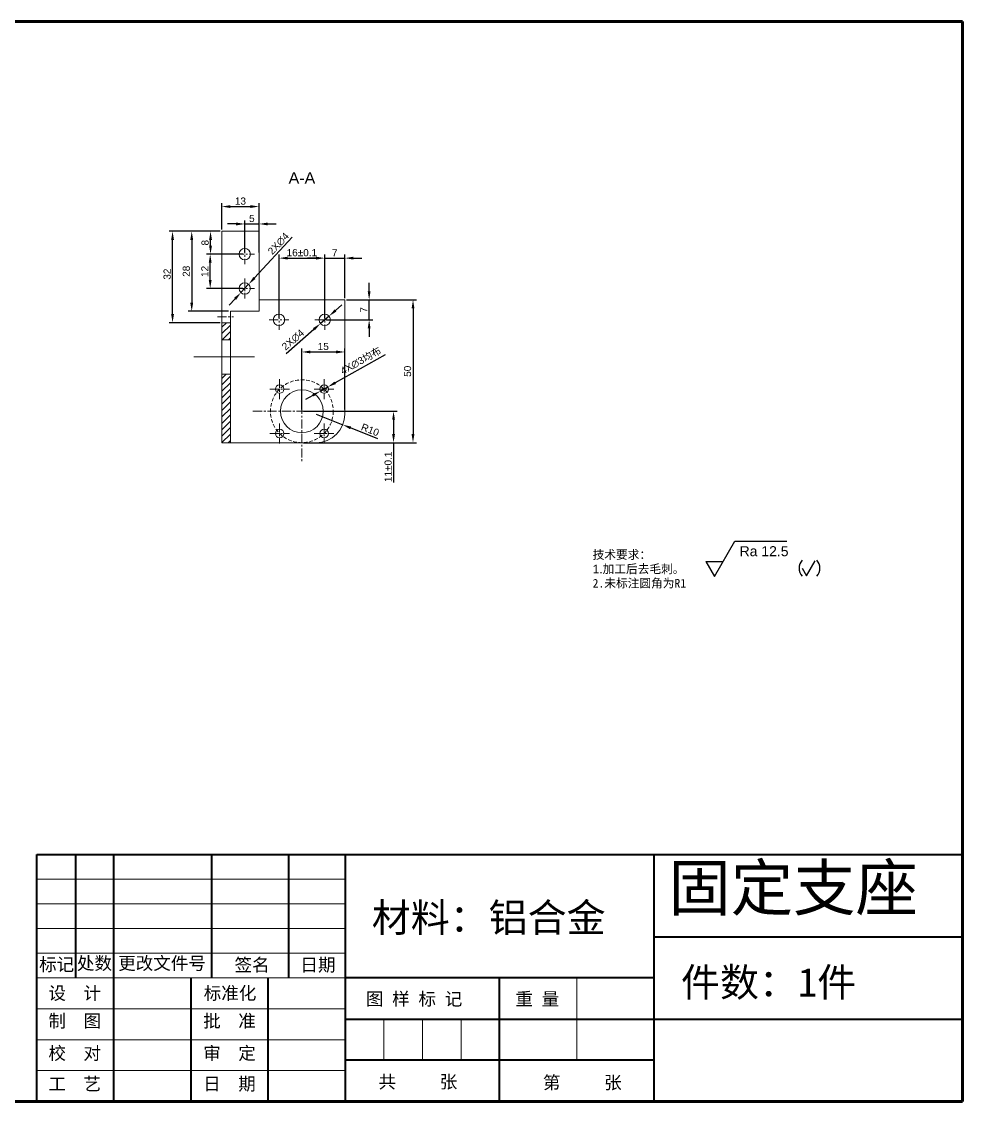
# Model space of a CAD drawing. Header units: millimetres. Extents: x 8228 to 14419, y 2533 to 3289.
# Drawn here: x 11485.3 to 11814.7, y 2700.9 to 3078.9 of the extents above; entities that cross this region are included whole.
import ezdxf

# ---------------------------------------------------------------- set-up
doc = ezdxf.new("R2010")
doc.units = ezdxf.units.MM
doc.linetypes.add('CENTER', pattern=[50.8, 31.75, -6.35, 6.35, -6.35])
doc.linetypes.add('DASHED', pattern=[19.05, 12.7, -6.35])
for name, color, linetype, lineweight in [('AM_5', 3, 'Continuous', 25), ('中心线', 1, 'CENTER', 5), ('标注', 3, 'Continuous', 5), ('粗实线', 7, 'Continuous', 40), ('线框', 7, 'Continuous', 60), ('细实线', 5, 'Continuous', 5), ('虚线', 6, 'DASHED', 5)]:
    doc.layers.add(name, color=color, linetype=linetype, lineweight=lineweight)
doc.styles.get("Standard").update_dxf_attribs({"font": 'arial.ttf'})
doc.styles.add('样式 2', font='arial.ttf', dxfattribs={"height": 2})
doc.dimstyles.new('样式0-2', dxfattribs={"dimtxt": 2.5, "dimasz": 3, "dimexe": 1.25, "dimexo": 0.625, "dimtad": 1, "dimdsep": 46, "dimtxsty": 'Standard', "dimcen": 2.5, "dimazin": 0, "dimtfac": 1, "dimtmove": 0, "dimatfit": 3, "dimfxl": 1, "dimarcsym": 0})
doc.dimstyles.new('样式0-2$0', dxfattribs={"dimtxt": 2.5, "dimasz": 3, "dimexe": 1.25, "dimexo": 0.625, "dimtad": 1, "dimdsep": 46, "dimtxsty": 'Standard', "dimcen": 2.5, "dimazin": 0, "dimtfac": 1, "dimtmove": 0, "dimatfit": 3, "dimfxl": 1, "dimarcsym": 0})

# ---------------------------------------------------------------- blocks, each defined once
blk = doc.blocks.new('*D91')
at = {"layer": 'Defpoints', "color": 0, "ltscale": 0.1, "transparency": 16777216}
for p in [(11598.42, 2981.48), (11588.42, 2931.48), (11622.33, 2931.48)]:
    blk.add_point(p, dxfattribs=at)
at = {"layer": '标注', "color": 0, "lineweight": -2, "ltscale": 0.1, "transparency": 16777216}
for p, q in [((11599.05, 2981.48), (11623.58, 2981.48)), ((11622.33, 2978.48), (11622.33, 2934.48)), ((11589.05, 2931.48), (11623.58, 2931.48))]:
    blk.add_line(p, q, dxfattribs=at)
at = {"layer": '标注', "color": 0, "ltscale": 0.1, "transparency": 16777216}
for points in [[(11621.83, 2978.48), (11622.83, 2978.48), (11622.33, 2981.48)], [(11621.83, 2934.48), (11622.83, 2934.48), (11622.33, 2931.48)]]:
    blk.add_solid(points, dxfattribs=at)
at = {"layer": '标注', "color": 0, "ltscale": 0.1, "transparency": 16777216, "insert": (11620.43, 2956.48), "char_height": 2.5, "attachment_point": 5, "rotation": 90}
blk.add_mtext('50', dxfattribs=at)
blk = doc.blocks.new('*D92')
at = {"layer": 'Defpoints', "color": 0, "ltscale": 0.1, "transparency": 16777216}
for p in [(11588.42, 2941.48), (11597.71, 2937.77)]:
    blk.add_point(p, dxfattribs=at)
at = {"layer": '标注', "color": 0, "lineweight": -2, "ltscale": 0.1, "transparency": 16777216}
for p, q in [((11588.42, 2941.48), (11597.71, 2937.77)), ((11609.98, 2932.87), (11600.49, 2936.66))]:
    blk.add_line(p, q, dxfattribs=at)
at = {"layer": '标注', "color": 0, "ltscale": 0.1, "transparency": 16777216}
blk.add_solid([(11600.68, 2937.12), (11600.31, 2936.19), (11597.71, 2937.77)], dxfattribs=at)
at = {"layer": '标注', "color": 0, "ltscale": 0.1, "transparency": 16777216, "insert": (11607.34, 2935.97), "char_height": 2.5, "attachment_point": 5, "rotation": 338.2387}
blk.add_mtext('R10', dxfattribs=at)
blk = doc.blocks.new('*D93')
at = {"layer": 'Defpoints', "color": 0, "ltscale": 0.1, "transparency": 16777216}
for p in [(11583.42, 2942.48), (11583.42, 2931.48), (11615.52, 2931.48)]:
    blk.add_point(p, dxfattribs=at)
at = {"layer": '标注', "color": 0, "lineweight": -2, "ltscale": 0.1, "transparency": 16777216}
for p, q in [((11584.05, 2942.48), (11616.77, 2942.48)), ((11615.52, 2939.48), (11615.52, 2934.48)), ((11584.05, 2931.48), (11616.77, 2931.48)), ((11615.52, 2931.48), (11615.52, 2917.59))]:
    blk.add_line(p, q, dxfattribs=at)
at = {"layer": '标注', "color": 0, "ltscale": 0.1, "transparency": 16777216}
for points in [[(11615.02, 2939.48), (11616.02, 2939.48), (11615.52, 2942.48)], [(11615.02, 2934.48), (11616.02, 2934.48), (11615.52, 2931.48)]]:
    blk.add_solid(points, dxfattribs=at)
at = {"layer": '标注', "color": 0, "ltscale": 0.1, "transparency": 16777216, "insert": (11613.62, 2923.03), "char_height": 2.5, "attachment_point": 5, "rotation": 90}
blk.add_mtext('11%%P0.1', dxfattribs=at)
blk = doc.blocks.new('*D94')
at = {"layer": 'Defpoints', "color": 0, "ltscale": 0.1, "transparency": 16777216}
for p in [(11598.42, 2963.23), (11583.42, 2942.48), (11598.42, 2942.48)]:
    blk.add_point(p, dxfattribs=at)
at = {"layer": '标注', "color": 0, "lineweight": -2, "ltscale": 0.1, "transparency": 16777216}
for p, q in [((11583.42, 2943.1), (11583.42, 2964.48)), ((11598.42, 2943.1), (11598.42, 2964.48)), ((11586.42, 2963.23), (11595.42, 2963.23))]:
    blk.add_line(p, q, dxfattribs=at)
at = {"layer": '标注', "color": 0, "ltscale": 0.1, "transparency": 16777216}
for points in [[(11586.42, 2963.73), (11586.42, 2962.73), (11583.42, 2963.23)], [(11595.42, 2963.73), (11595.42, 2962.73), (11598.42, 2963.23)]]:
    blk.add_solid(points, dxfattribs=at)
at = {"layer": '标注', "color": 0, "ltscale": 0.1, "transparency": 16777216, "insert": (11590.92, 2965.14), "char_height": 2.5, "attachment_point": 5}
blk.add_mtext('15', dxfattribs=at)
blk = doc.blocks.new('*D98')
at = {"layer": 'Defpoints', "color": 0, "ltscale": 0.1, "transparency": 16777216}
for p in [(11592.93, 2975.79), (11589.91, 2973.17)]:
    blk.add_point(p, dxfattribs=at)
at = {"layer": '标注', "color": 0, "lineweight": -2, "ltscale": 0.1, "transparency": 16777216}
for p, q in [((11595.2, 2977.75), (11597.47, 2979.72)), ((11592.93, 2975.79), (11589.91, 2973.17)), ((11577.89, 2962.75), (11587.64, 2971.2))]:
    blk.add_line(p, q, dxfattribs=at)
at = {"layer": '标注', "color": 0, "ltscale": 0.1, "transparency": 16777216}
for points in [[(11594.87, 2978.13), (11595.53, 2977.37), (11592.93, 2975.79)], [(11587.31, 2971.58), (11587.97, 2970.82), (11589.91, 2973.17)]]:
    blk.add_solid(points, dxfattribs=at)
at = {"layer": '标注', "color": 0, "ltscale": 0.1, "transparency": 16777216, "insert": (11580.34, 2967.48), "char_height": 2.5, "attachment_point": 5, "rotation": 40.9204}
blk.add_mtext('2X∅4', dxfattribs=at)
blk = doc.blocks.new('*D96')
at = {"layer": 'Defpoints', "color": 0, "ltscale": 0.1, "transparency": 16777216}
for p in [(11598.42, 2981.48), (11606.98, 2981.48), (11591.42, 2974.48)]:
    blk.add_point(p, dxfattribs=at)
at = {"layer": '标注', "color": 0, "lineweight": -2, "ltscale": 0.1, "transparency": 16777216}
for p, q in [((11606.98, 2984.48), (11606.98, 2987.48)), ((11599.05, 2981.48), (11608.23, 2981.48)), ((11606.98, 2974.48), (11606.98, 2981.48)), ((11592.05, 2974.48), (11608.23, 2974.48)), ((11606.98, 2971.48), (11606.98, 2968.48))]:
    blk.add_line(p, q, dxfattribs=at)
at = {"layer": '标注', "color": 0, "ltscale": 0.1, "transparency": 16777216}
for points in [[(11606.48, 2984.48), (11607.48, 2984.48), (11606.98, 2981.48)], [(11606.48, 2971.48), (11607.48, 2971.48), (11606.98, 2974.48)]]:
    blk.add_solid(points, dxfattribs=at)
at = {"layer": '标注', "color": 0, "ltscale": 0.1, "transparency": 16777216, "insert": (11605.1, 2977.98), "char_height": 2.5, "attachment_point": 5, "rotation": 90}
blk.add_mtext('7', dxfattribs=at)
blk = doc.blocks.new('*D97')
at = {"layer": 'Defpoints', "color": 0, "ltscale": 0.1, "transparency": 16777216}
for p in [(11598.42, 2996.08), (11598.42, 2981.48), (11591.42, 2974.48)]:
    blk.add_point(p, dxfattribs=at)
at = {"layer": '标注', "color": 0, "lineweight": -2, "ltscale": 0.1, "transparency": 16777216}
for p, q in [((11588.42, 2996.08), (11585.42, 2996.08)), ((11591.42, 2975.1), (11591.42, 2997.33)), ((11591.42, 2996.08), (11598.42, 2996.08)), ((11598.42, 2982.1), (11598.42, 2997.33)), ((11601.42, 2996.08), (11604.42, 2996.08))]:
    blk.add_line(p, q, dxfattribs=at)
at = {"layer": '标注', "color": 0, "ltscale": 0.1, "transparency": 16777216}
for points in [[(11588.42, 2996.58), (11588.42, 2995.58), (11591.42, 2996.08)], [(11601.42, 2996.58), (11601.42, 2995.58), (11598.42, 2996.08)]]:
    blk.add_solid(points, dxfattribs=at)
at = {"layer": '标注', "color": 0, "ltscale": 0.1, "transparency": 16777216, "insert": (11594.92, 2997.96), "char_height": 2.5, "attachment_point": 5}
blk.add_mtext('7', dxfattribs=at)
blk = doc.blocks.new('*D95')
at = {"layer": 'Defpoints', "color": 0, "ltscale": 0.1, "transparency": 16777216}
for p in [(11591.42, 2996.08), (11575.42, 2974.48), (11591.42, 2974.48)]:
    blk.add_point(p, dxfattribs=at)
at = {"layer": '标注', "color": 0, "lineweight": -2, "ltscale": 0.1, "transparency": 16777216}
for p, q in [((11575.42, 2975.1), (11575.42, 2997.33)), ((11578.42, 2996.08), (11588.42, 2996.08)), ((11591.42, 2975.1), (11591.42, 2997.33))]:
    blk.add_line(p, q, dxfattribs=at)
at = {"layer": '标注', "color": 0, "ltscale": 0.1, "transparency": 16777216}
for points in [[(11578.42, 2996.58), (11578.42, 2995.58), (11575.42, 2996.08)], [(11588.42, 2996.58), (11588.42, 2995.58), (11591.42, 2996.08)]]:
    blk.add_solid(points, dxfattribs=at)
at = {"layer": '标注', "color": 0, "ltscale": 0.1, "transparency": 16777216, "insert": (11583.42, 2997.98), "char_height": 2.5, "attachment_point": 5}
blk.add_mtext('16%%P0.1', dxfattribs=at)
blk = doc.blocks.new('*D99')
at = {"layer": 'Defpoints', "color": 0, "ltscale": 0.1, "transparency": 16777216}
for p in [(11568.42, 3014.13), (11555.42, 3005.48), (11568.42, 3005.48)]:
    blk.add_point(p, dxfattribs=at)
at = {"layer": '标注', "color": 0, "lineweight": -2, "ltscale": 0.1, "transparency": 16777216}
for p, q in [((11555.42, 3006.1), (11555.42, 3015.38)), ((11558.42, 3014.13), (11565.42, 3014.13)), ((11568.42, 3006.1), (11568.42, 3015.38))]:
    blk.add_line(p, q, dxfattribs=at)
at = {"layer": '标注', "color": 0, "ltscale": 0.1, "transparency": 16777216}
for points in [[(11558.42, 3014.63), (11558.42, 3013.63), (11555.42, 3014.13)], [(11565.42, 3014.63), (11565.42, 3013.63), (11568.42, 3014.13)]]:
    blk.add_solid(points, dxfattribs=at)
at = {"layer": '标注', "color": 0, "ltscale": 0.1, "transparency": 16777216, "insert": (11561.92, 3016.04), "char_height": 2.5, "attachment_point": 5}
blk.add_mtext('13', dxfattribs=at)
blk = doc.blocks.new('*D100')
at = {"layer": 'Defpoints', "color": 0, "ltscale": 0.1, "transparency": 16777216}
for p in [(11551.45, 3005.48), (11555.42, 3005.48), (11563.42, 2997.48)]:
    blk.add_point(p, dxfattribs=at)
at = {"layer": '标注', "color": 0, "lineweight": -2, "ltscale": 0.1, "transparency": 16777216}
for p, q in [((11554.8, 3005.48), (11550.2, 3005.48)), ((11551.45, 3000.48), (11551.45, 3002.48)), ((11562.8, 2997.48), (11550.2, 2997.48))]:
    blk.add_line(p, q, dxfattribs=at)
at = {"layer": '标注', "color": 0, "ltscale": 0.1, "transparency": 16777216}
for points in [[(11550.95, 3002.48), (11551.95, 3002.48), (11551.45, 3005.48)], [(11550.95, 3000.48), (11551.95, 3000.48), (11551.45, 2997.48)]]:
    blk.add_solid(points, dxfattribs=at)
at = {"layer": '标注', "color": 0, "ltscale": 0.1, "transparency": 16777216, "insert": (11549.55, 3001.48), "char_height": 2.5, "attachment_point": 5, "rotation": 90}
blk.add_mtext('8', dxfattribs=at)
blk = doc.blocks.new('*D101')
at = {"layer": 'Defpoints', "color": 0, "ltscale": 0.1, "transparency": 16777216}
for p in [(11568.42, 3008.04), (11563.42, 2997.48), (11568.42, 2997.48)]:
    blk.add_point(p, dxfattribs=at)
at = {"layer": '标注', "color": 0, "lineweight": -2, "ltscale": 0.1, "transparency": 16777216}
for p, q in [((11563.42, 2998.1), (11563.42, 3009.29)), ((11568.42, 2998.1), (11568.42, 3009.29)), ((11560.42, 3008.04), (11557.42, 3008.04)), ((11563.42, 3008.04), (11568.42, 3008.04)), ((11571.42, 3008.04), (11574.42, 3008.04))]:
    blk.add_line(p, q, dxfattribs=at)
at = {"layer": '标注', "color": 0, "ltscale": 0.1, "transparency": 16777216}
for points in [[(11560.42, 3008.54), (11560.42, 3007.54), (11563.42, 3008.04)], [(11571.42, 3008.54), (11571.42, 3007.54), (11568.42, 3008.04)]]:
    blk.add_solid(points, dxfattribs=at)
at = {"layer": '标注', "color": 0, "ltscale": 0.1, "transparency": 16777216, "insert": (11565.92, 3009.94), "char_height": 2.5, "attachment_point": 5}
blk.add_mtext('5', dxfattribs=at)
blk = doc.blocks.new('*D102')
at = {"layer": 'Defpoints', "color": 0, "ltscale": 0.1, "transparency": 16777216}
for p in [(11551.33, 2997.48), (11563.42, 2997.48), (11563.42, 2985.48)]:
    blk.add_point(p, dxfattribs=at)
at = {"layer": '标注', "color": 0, "lineweight": -2, "ltscale": 0.1, "transparency": 16777216}
for p, q in [((11562.8, 2997.48), (11550.08, 2997.48)), ((11551.33, 2988.48), (11551.33, 2994.48)), ((11562.8, 2985.48), (11550.08, 2985.48))]:
    blk.add_line(p, q, dxfattribs=at)
at = {"layer": '标注', "color": 0, "ltscale": 0.1, "transparency": 16777216}
for points in [[(11550.83, 2994.48), (11551.83, 2994.48), (11551.33, 2997.48)], [(11550.83, 2988.48), (11551.83, 2988.48), (11551.33, 2985.48)]]:
    blk.add_solid(points, dxfattribs=at)
at = {"layer": '标注', "color": 0, "ltscale": 0.1, "transparency": 16777216, "insert": (11549.45, 2991.44), "char_height": 2.5, "attachment_point": 5, "rotation": 90}
blk.add_mtext('12', dxfattribs=at)
blk = doc.blocks.new('*D103')
at = {"layer": 'Defpoints', "color": 0, "ltscale": 0.1, "transparency": 16777216}
for p in [(11564.78, 2986.94), (11562.06, 2984.01)]:
    blk.add_point(p, dxfattribs=at)
at = {"layer": '标注', "color": 0, "lineweight": -2, "ltscale": 0.1, "transparency": 16777216}
for p, q in [((11580.07, 3003.42), (11566.82, 2989.14)), ((11562.06, 2984.01), (11564.78, 2986.94)), ((11560.02, 2981.81), (11557.98, 2979.61))]:
    blk.add_line(p, q, dxfattribs=at)
at = {"layer": '标注', "color": 0, "ltscale": 0.1, "transparency": 16777216}
for points in [[(11566.45, 2989.48), (11567.19, 2988.8), (11564.78, 2986.94)], [(11559.65, 2982.15), (11560.39, 2981.47), (11562.06, 2984.01)]]:
    blk.add_solid(points, dxfattribs=at)
at = {"layer": '标注', "color": 0, "ltscale": 0.1, "transparency": 16777216, "insert": (11575.25, 3001.13), "char_height": 2.5, "attachment_point": 5, "rotation": 47.1496}
blk.add_mtext('2X∅4', dxfattribs=at)
blk = doc.blocks.new('*D104')
at = {"layer": 'Defpoints', "color": 0, "ltscale": 0.1, "transparency": 16777216}
for p in [(11538.16, 3005.48), (11555.42, 3005.48), (11555.42, 2973.48)]:
    blk.add_point(p, dxfattribs=at)
at = {"layer": '标注', "color": 0, "lineweight": -2, "ltscale": 0.1, "transparency": 16777216}
for p, q in [((11554.8, 3005.48), (11536.91, 3005.48)), ((11538.16, 2976.48), (11538.16, 3002.48)), ((11554.8, 2973.48), (11536.91, 2973.48))]:
    blk.add_line(p, q, dxfattribs=at)
at = {"layer": '标注', "color": 0, "ltscale": 0.1, "transparency": 16777216}
for points in [[(11537.66, 3002.48), (11538.66, 3002.48), (11538.16, 3005.48)], [(11537.66, 2976.48), (11538.66, 2976.48), (11538.16, 2973.48)]]:
    blk.add_solid(points, dxfattribs=at)
at = {"layer": '标注', "color": 0, "ltscale": 0.1, "transparency": 16777216, "insert": (11536.26, 2990.48), "char_height": 2.5, "attachment_point": 5, "rotation": 90}
blk.add_mtext('32', dxfattribs=at)
blk = doc.blocks.new('*D130')
at = {"layer": 'Defpoints', "color": 0, "transparency": 16777216}
for p in [(11589.89, 2949.52), (11592.51, 2950.99)]:
    blk.add_point(p, dxfattribs=at)
at = {"layer": '标注', "color": 0, "lineweight": -2, "transparency": 16777216}
for p, q in [((11612.62, 2962.28), (11595.12, 2952.46)), ((11589.89, 2949.52), (11592.51, 2950.99)), ((11587.27, 2948.05), (11584.66, 2946.58))]:
    blk.add_line(p, q, dxfattribs=at)
at = {"layer": '标注', "color": 0, "transparency": 16777216}
for points in [[(11594.88, 2952.89), (11595.37, 2952.02), (11592.51, 2950.99)], [(11587.03, 2948.49), (11587.52, 2947.62), (11589.89, 2949.52)]]:
    blk.add_solid(points, dxfattribs=at)
at = {"layer": '标注', "color": 0, "transparency": 16777216, "insert": (11604.07, 2960.08), "char_height": 2.5, "attachment_point": 5, "rotation": 29.3064}
blk.add_mtext('4X∅3{\\fSimSun|b0|i0|c134|p2;均布}', dxfattribs=at)
blk = doc.blocks.new('*D141')
at = {"layer": 'Defpoints', "color": 0, "transparency": 16777216}
for p in [(11555.42, 3005.48), (11544.87, 2977.48), (11558.39, 2977.48)]:
    blk.add_point(p, dxfattribs=at)
at = {"layer": '标注', "color": 0, "lineweight": -2, "transparency": 16777216}
for p, q in [((11554.8, 3005.48), (11543.62, 3005.48)), ((11544.87, 3002.48), (11544.87, 2980.48)), ((11557.77, 2977.48), (11543.62, 2977.48))]:
    blk.add_line(p, q, dxfattribs=at)
at = {"layer": '标注', "color": 0, "transparency": 16777216}
for points in [[(11544.37, 3002.48), (11545.37, 3002.48), (11544.87, 3005.48)], [(11544.37, 2980.48), (11545.37, 2980.48), (11544.87, 2977.48)]]:
    blk.add_solid(points, dxfattribs=at)
at = {"layer": '标注', "color": 0, "transparency": 16777216, "insert": (11542.97, 2991.48), "char_height": 2.5, "attachment_point": 5, "rotation": 90}
blk.add_mtext('28', dxfattribs=at)

msp = doc.modelspace()

# ---------------------------------------------------------------- hatches: boundary and pattern name
at = {"layer": '中心线'}
h = msp.add_hatch(dxfattribs=at)
h.set_pattern_fill('ANSI31', color=256, scale=0.5)
h.set_pattern_definition([(45, (-1140.4198, 100.4713), (-1.12253202, 1.12253202), [])])
h.paths.add_polyline_path([(11558.42057271, 2973.47670191), (11555.42057271, 2973.47670191), (11555.42057271, 2967.47336058), (11558.42057271, 2967.47336058)])
h.paths.add_polyline_path([(11558.42057271, 2955.47336058), (11555.42057271, 2955.47336058), (11555.42057271, 2942.33456629), (11555.42057271, 2931.47670191), (11558.42057271, 2931.47670191)])

# ---------------------------------------------------------------- linework, layer by layer
at = {"linetype": 'Continuous', "lineweight": 15}
for p, q in [((11555.42057271, 3005.47670191), (11558.42057271, 3005.47670191)), ((11555.42057271, 3004.47670191), (11555.42057271, 3005.47670191)), ((11568.42057271, 3005.47670191), (11558.42057271, 3005.47670191)), ((11568.42057271, 3005.47670191), (11568.42057271, 2977.47670191)), ((11555.42057271, 3004.47670191), (11555.42057271, 2942.33456629)), ((11598.42057271, 2981.47670191), (11568.42057271, 2981.47670191)), ((11598.42057271, 2981.47670191), (11598.42057271, 2941.47670191)), ((11558.42057271, 2977.47670191), (11558.42057271, 2931.47670191)), ((11558.42057271, 2977.47670191), (11568.42057271, 2977.47670191)), ((11555.42057271, 2973.47670191), (11558.42057271, 2973.47670191)), ((11555.42057271, 2967.47336058), (11558.42057271, 2967.47336058)), ((11555.42057271, 2955.47336058), (11558.42057271, 2955.47336058)), ((11555.42057271, 2931.47670191), (11555.42057271, 2942.33456629)), ((11588.42057271, 2931.47670191), (11555.42057271, 2931.47670191))]:
    msp.add_line(p, q, dxfattribs=at)
msp.add_lwpolyline([(11558.42057271, 2973.47670191), (11555.42057271, 2973.47670191), (11555.42057271, 2967.47336058), (11558.42057271, 2967.47336058), (11558.42057271, 2970.85438462)], close=True, dxfattribs=at)
for centre, radius in [((11563.42057271, 2997.47670191), 2), ((11563.42057271, 2985.47670191), 2), ((11575.42057271, 2974.47670191), 2), ((11591.42057271, 2974.47670191), 2), ((11575.64239811, 2950.2548765), 1.5), ((11583.42057271, 2942.47670191), 7.5), ((11591.1987473, 2950.2548765), 1.5), ((11575.64239811, 2934.69852732), 1.5), ((11591.1987473, 2934.69852732), 1.5)]:
    msp.add_circle(centre, radius, dxfattribs=at)
msp.add_arc((11588.42057271, 2941.47670191), 10, 270, 0, dxfattribs=at)
at = {"layer": 'AM_5'}
for points in [[(11724.87931247, 2889.92036717), (11727.91040139, 2884.67036717), (11735.02567241, 2896.99437808)], [(11735.02567241, 2896.99437808), (11753.20542185, 2896.99437808)], [(11724.87931247, 2889.92036717), (11730.9414903, 2889.92036717)], [(11758.53348322, 2887.54461381), (11760.04902768, 2884.91961381), (11763.08011659, 2890.16961381)]]:
    msp.add_lwpolyline(points, dxfattribs=at)
for centre, start, end in [((11761.74181656, 2887.54461381), 138.8879095608, 221.1120904392), ((11760.54094391, 2887.54461381), 318.8879095608, 41.1120904392)]:
    msp.add_arc(centre, 4.25833333, start, end, dxfattribs=at)
at = {"layer": '中心线', "ltscale": 0.1}
for p, q in [((11563.42057271, 3000.97400345), (11563.42057271, 2993.97940038)), ((11559.99776572, 2997.47670191), (11566.84337969, 2997.47670191)), ((11563.42057271, 2988.97400345), (11563.42057271, 2981.97940038)), ((11559.99776572, 2985.47670191), (11566.84337969, 2985.47670191)), ((11553.86805403, 2975.47670191), (11559.46552797, 2975.47670191)), ((11575.42057271, 2977.97400345), (11575.42057271, 2970.97940038)), ((11591.42057271, 2977.97400345), (11591.42057271, 2970.97940038)), ((11571.99776572, 2974.47670191), (11578.84337969, 2974.47670191)), ((11587.99776572, 2974.47670191), (11594.84337969, 2974.47670191)), ((11583.42057271, 2959.96320959), (11583.42057271, 2924.99019423)), ((11575.64239811, 2953.75217804), (11575.64239811, 2946.75757497)), ((11591.1987473, 2953.75217804), (11591.1987473, 2946.75757497)), ((11572.21959113, 2950.2548765), (11579.0652051, 2950.2548765)), ((11587.77594031, 2950.2548765), (11594.62155429, 2950.2548765)), ((11566.30653777, 2942.47670191), (11600.53460764, 2942.47670191)), ((11575.64239811, 2938.19582885), (11575.64239811, 2931.20122578)), ((11591.1987473, 2938.19582885), (11591.1987473, 2931.20122578)), ((11572.21959113, 2934.69852732), (11579.0652051, 2934.69852732)), ((11587.77594031, 2934.69852732), (11594.62155429, 2934.69852732))]:
    msp.add_line(p, q, dxfattribs=at)
at = {"layer": '中心线'}
msp.add_line((11545.55851031, 2961.47336058), (11566.88506874, 2961.47336058), dxfattribs=at)
at = {"layer": '粗实线', "ltscale": 0.1}
for p, q in [((11490.65432838, 2787.28443578), (11814.65432838, 2787.28443578)), ((11490.65432838, 2700.88443578), (11490.65432838, 2787.28443578)), ((11504.27881306, 2744.08443578), (11504.27881306, 2787.28443578)), ((11517.65432838, 2700.88443578), (11517.65432838, 2787.28443578)), ((11551.85432838, 2744.08443578), (11551.85432838, 2787.28443578)), ((11578.85432838, 2744.08443578), (11578.85432838, 2787.28443578)), ((11598.65432838, 2700.88443578), (11598.65432838, 2787.28443578)), ((11706.65432838, 2787.28443578), (11706.65432838, 2700.88443578)), ((11706.65432838, 2758.48443578), (11814.65432838, 2758.48443578)), ((11544.65432838, 2700.88443578), (11544.65432838, 2744.08443578)), ((11571.65432838, 2700.88443578), (11571.65432838, 2744.08443578)), ((11706.65432838, 2744.08443578), (11598.65432838, 2744.08443578)), ((11652.65432838, 2700.88443578), (11652.65432838, 2744.08443578)), ((11598.65432838, 2729.68443578), (11814.65432838, 2729.68443578)), ((11706.65432838, 2715.28443578), (11598.65432838, 2715.28443578))]:
    msp.add_line(p, q, dxfattribs=at)
at = {"layer": '线框', "ltscale": 0.1}
for p, q in [((11280.05432838, 3078.88443578), (11814.65432838, 3078.88443578)), ((11814.65432838, 3078.88443578), (11814.65432838, 2700.88443578)), ((11814.65432838, 2700.88443578), (11280.05432838, 2700.88443578))]:
    msp.add_line(p, q, dxfattribs=at)
at = {"layer": '细实线'}
for p, q in [((11598.65432838, 2778.64443578), (11490.65432838, 2778.64443578)), ((11598.65432838, 2770.00443578), (11490.65432838, 2770.00443578)), ((11598.65432838, 2761.36443578), (11490.65432838, 2761.36443578)), ((11598.65432838, 2752.72443578), (11490.65432838, 2752.72443578)), ((11598.65432838, 2744.08443578), (11490.65432838, 2744.08443578)), ((11679.65432838, 2715.28443578), (11679.65432838, 2744.08443578)), ((11598.65432838, 2733.28443578), (11490.65432838, 2733.28443578)), ((11612.15432838, 2715.28443578), (11612.15432838, 2729.68443578)), ((11625.65432838, 2715.28443578), (11625.65432838, 2729.68443578)), ((11639.15432838, 2715.28443578), (11639.15432838, 2729.68443578)), ((11598.65432838, 2722.48443578), (11490.65432838, 2722.48443578)), ((11598.65432838, 2711.68443578), (11490.65432838, 2711.68443578))]:
    msp.add_line(p, q, dxfattribs=at)
at = {"layer": '虚线', "ltscale": 0.1}
msp.add_circle((11583.42057271, 2942.47670191), 11, dxfattribs=at)

# ---------------------------------------------------------------- texts
at = {"layer": 'AM_5', "insert": (11736.66040139, 2895.24437808), "char_height": 3.5, "width": 18.0992496589, "attachment_point": 1}
msp.add_mtext('Ra 12.5', dxfattribs=at)
at = {"layer": '中心线', "attachment_point": 1, "style": '样式 2'}
for s, insert, char_height in [('{\\fSimSun|b0|i0|c134|p2;\\C2;固定支座}', (11711.74172613, 2783.70020336), 16), ('{\\fSimSun|b0|i0|c134|p2;\\C2;材料：铝合金}', (11607.89603791, 2770.22605684), 10), ('{\\fSimSun|b0|i0|c134|p2;\\C2;件数：1件}', (11716.14346007, 2747.58659657), 10)]:
    msp.add_mtext_dynamic_manual_height_columns(s, width=150.0879237383, gutter_width=10, heights=[0], dxfattribs=dict(at, insert=insert, char_height=char_height))
at = {"layer": '标注', "insert": (11685.21369593, 2893.77921202), "char_height": 3, "attachment_point": 1, "style": '样式 2'}
msp.add_mtext_dynamic_manual_height_columns('{\\fSimSun|b0|i0|c134|p2;\\C0;技术要求：\\fArial|b0|i0|c0|p34;\\P1.\\fSimSun|b0|i0|c134|p2;加工后去毛刺。\\P2.未标注圆角为R1}', width=65.6411992204, gutter_width=10, heights=[0], dxfattribs=at)
at = {"layer": '粗实线', "ltscale": 0.1, "insert": (11578.78535483, 3026.16454596), "char_height": 4, "attachment_point": 1, "style": '样式 2'}
msp.add_mtext_dynamic_manual_height_columns('A-A', width=10.2062901589, gutter_width=10, heights=[0], dxfattribs=at)
at = {"layer": '细实线', "char_height": 4.5, "attachment_point": 1}
for s, insert, width in [('{\\f宋体|b0|i0|c134|p2;处数}', (11504.69902571, 2751.49316007), 15.75), ('{\\f宋体|b0|i0|c134|p2;更改文件号}', (11519.13209248, 2751.493159), 33.75), ('{\\f宋体|b0|i0|c134|p2;标记}', (11491.44024368, 2751.07562403), 15.75), ('{\\f宋体|b0|i0|c134|p2;签名}', (11559.84923627, 2750.92451618), 15.75), ('{\\f宋体|b0|i0|c134|p2;日期}', (11582.9043237, 2750.92451618), 15.75), ('{\\f宋体|b0|i0|c134|p2;设  计}', (11494.6984016, 2741.02979553), 36), ('{\\f宋体|b0|i0|c134|p2;标准化}', (11549.06973471, 2741.02979553), 36), ('{\\f宋体|b0|i0|c134|p2;图 样 标 记}', (11605.83834544, 2739.00045684), 40.55418), ('\\f宋体|b0|i0|c134|p2;重 量', (11658.16638917, 2738.99551553), 22.5), ('{\\f宋体|b0|i0|c134|p2;制  图}', (11494.6984016, 2731.30818776), 36), ('{\\f宋体|b0|i0|c134|p2;批  准}', (11548.88961928, 2731.30818776), 36), ('{\\f宋体|b0|i0|c134|p2;校  对}', (11494.6984016, 2720.00894959), 36), ('{\\f宋体|b0|i0|c134|p2;审  定}', (11548.88961928, 2720.00894959), 36), ('{\\f宋体|b0|i0|c134|p2; 共     张}', (11607.1708315, 2710.01019351), 36.38916), ('{\\f宋体|b0|i0|c134|p2; 第     张}', (11664.74488347, 2709.74281872), 45), ('{\\f宋体|b0|i0|c134|p2;工  艺}', (11494.6984016, 2709.27666784), 36), ('{\\f宋体|b0|i0|c134|p2;日  期}', (11548.88961928, 2709.27666784), 36)]:
    msp.add_mtext(s, dxfattribs=dict(at, insert=insert, width=width))

# ---------------------------------------------------------------- dimensions: what is measured, and where the dimension line sits
at = {"layer": '标注', "ltscale": 0.1}
for base, p1, p2, picture, middle in [((11568.42057271, 3014.13467516), (11555.42057271, 3005.47670191), (11568.42057271, 3005.47670191), '*D99', (11561.92057271, 3014.13467516)), ((11568.42057271, 3008.04491857), (11563.42057271, 2997.47670191), (11568.42057271, 2997.47670191), '*D101', (11565.92057271, 3008.04491857)), ((11598.42057271, 2963.23475911), (11583.42057271, 2942.47670191), (11598.42057271, 2942.47670191), '*D94', (11590.92057271, 2963.23475911))]:
    dim = msp.add_linear_dim(base=base, p1=p1, p2=p2, dimstyle='样式0-2$0', dxfattribs=at)
    dim.commit()
    dim.dimension.update_dxf_attribs({"geometry": picture, "text_midpoint": middle, "dimtype": 160})
for base, p1, p2, picture, middle in [((11538.15996098, 3005.47670191), (11555.42057271, 2973.47670191), (11555.42057271, 3005.47670191), '*D104', (11538.15996098, 2990.47670191)), ((11551.45078413, 3005.47670191), (11563.42057271, 2997.47670191), (11555.42057271, 3005.47670191), '*D100', (11551.45078413, 3001.47670191)), ((11551.33431372, 2997.47670191), (11563.42057271, 2985.47670191), (11563.42057271, 2997.47670191), '*D102', (11551.33431372, 2991.43597324)), ((11606.97538734, 2981.47670191), (11591.42057271, 2974.47670191), (11598.42057271, 2981.47670191), '*D96', (11606.97538734, 2977.97670191)), ((11622.33403675, 2931.47670191), (11598.42057271, 2981.47670191), (11588.42057271, 2931.47670191), '*D91', (11622.33403675, 2956.47670191))]:
    dim = msp.add_linear_dim(base=base, p1=p1, p2=p2, angle=90, dimstyle='样式0-2$0', dxfattribs=at)
    dim.commit()
    dim.dimension.update_dxf_attribs({"geometry": picture, "text_midpoint": middle, "dimtype": 160})
at = {"layer": '标注'}
dim = msp.add_linear_dim(base=(11544.86789633, 2977.47670191), p1=(11555.42057271, 3005.47670191), p2=(11558.39369852, 2977.47670191), angle=90, dimstyle='样式0-2$0', dxfattribs=at)
dim.commit()
dim.dimension.update_dxf_attribs({"geometry": '*D141', "text_midpoint": (11542.96646386, 2991.47670191)})
at = {"layer": '标注', "ltscale": 0.1}
dim = msp.add_diameter_dim_2p(p1=(11562.06040005, 2984.01043783), p2=(11564.78074536, 2986.94296599), text='2X<>', dimstyle='样式0-2', dxfattribs=at)
dim.commit()
dim.dimension.update_dxf_attribs({"geometry": '*D103', "text_midpoint": (11576.69679538, 2999.78844996), "dimtype": 163})
dim = msp.add_linear_dim(base=(11591.42057271, 2996.08283522), p1=(11575.42057271, 2974.47670191), p2=(11591.42057271, 2974.47670191), text='<>%%P0.1', dimstyle='样式0-2$0', override={"dimpost": ''}, dxfattribs=at)
dim.commit()
dim.dimension.update_dxf_attribs({"geometry": '*D95', "text_midpoint": (11583.42057271, 2996.08283522), "dimtype": 160})
dim = msp.add_linear_dim(base=(11598.42057271, 2996.08283522), p1=(11591.42057271, 2974.47670191), p2=(11598.42057271, 2981.47670191), dimstyle='样式0-2$0', dxfattribs=at)
dim.commit()
dim.dimension.update_dxf_attribs({"geometry": '*D97', "text_midpoint": (11594.92057271, 2997.95783522)})
dim = msp.add_diameter_dim_2p(p1=(11592.93181401, 2975.78672089), p2=(11589.90933141, 2973.16668293), text='2X<>', dimstyle='样式0-2', dxfattribs=at)
dim.commit()
dim.dimension.update_dxf_attribs({"geometry": '*D98', "text_midpoint": (11581.63165151, 2965.99117906)})
at = {"layer": '标注'}
dim = msp.add_diameter_dim_2p(p1=(11589.89072561, 2949.52065633), p2=(11592.50676899, 2950.98909668), text='4X<>{\\fSimSun|b0|i0|c134|p2;均布}', dimstyle='样式0-2', dxfattribs=at)
dim.commit()
dim.dimension.update_dxf_attribs({"geometry": '*D130', "text_midpoint": (11604.07205434, 2960.07709517)})
at = {"layer": '标注', "ltscale": 0.1}
dim = msp.add_linear_dim(base=(11615.518246, 2931.47670191), p1=(11583.42057271, 2942.47670191), p2=(11583.42057271, 2931.47670191), angle=90, text='<>%%P0.1', dimstyle='样式0-2$0', dxfattribs=at)
dim.commit()
dim.dimension.update_dxf_attribs({"geometry": '*D93', "text_midpoint": (11615.518246, 2923.03417122), "dimtype": 160})
dim = msp.add_radius_dim(center=(11588.42057271, 2941.47670191), mpoint=(11597.70794025, 2937.76930335), dimstyle='样式0-2', dxfattribs=at)
dim.commit()
dim.dimension.update_dxf_attribs({"geometry": '*D92', "text_midpoint": (11607.33581361, 2935.9733112)})

doc.saveas('drawing.dxf')
